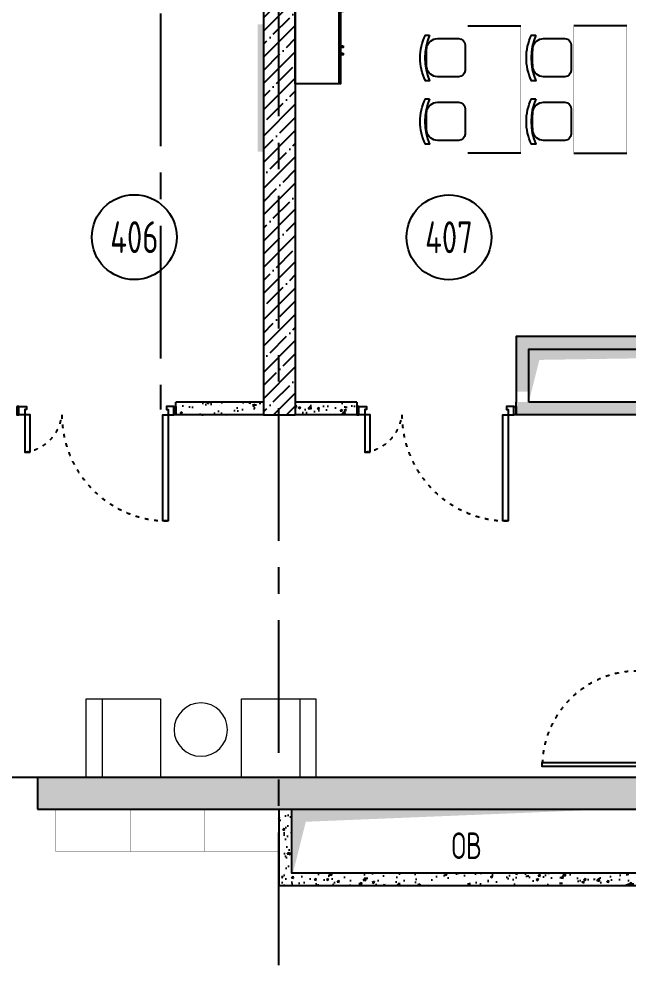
# Model space of a CAD drawing. Header units: millimetres. Extents: x -9318 to 9016603, y 0 to 838141.
# Drawn here: x 104070 to 109816, y 529691 to 538717 of the extents above; entities that cross this region are included whole.
import ezdxf
from ezdxf import colors
from ezdxf.entities.mleader import LeaderData, LeaderLine
from ezdxf.enums import TextEntityAlignment as Align
from ezdxf.math import Vec2, Vec3

# ---------------------------------------------------------------- set-up
doc = ezdxf.new("R2010")
doc.units = ezdxf.units.MM
for name, pattern in [('ACAD_ISO03W100', [30, 12, -18]), ('ADSK_Скрыто', [6, 3, -3]), ('CENTER', [2, 1.25, -0.25, 0.25, -0.25])]:
    doc.linetypes.add(name, pattern=pattern)
doc.layers.add('АР_Номер помещения', color=1, linetype='Continuous', lineweight=25)
doc.layers.add('ТХ_мебель передв', color=250, linetype='Continuous', lineweight=13)
doc.styles.add('ICOCPEUR', font='isocpeur.ttf')
doc.styles.add('ISOCPEUR', font='isocpeur.ttf', dxfattribs={"width": 0.7})
pattern_1 = [(50, (-131178.52, 456407.27), (215.17805, -18.82564), [22.5, -247.5]), (355, (-131178.52, 456407.27), (-41.6254, 225.65764), [18, -198]), (100.45144, (-131160.59, 456405.7), (173.55265, 206.832), [19.12206, -210.34263]), (46.1842, (-131178.52, 456467.27), (320.1724, -49.65578), [33.75, -371.25]), (96.63564, (-131151.84, 456463.14), (280.3986, 292.23558), [28.6831, -315.51413]), (351.18416, (-131178.52, 456467.27), (280.3986, 292.2356), [27, -297]), (21, (-131148.52, 456452.27), (179.07212, -120.78567), [22.5, -247.5]), (326, (-131148.52, 456452.27), (72.9946, 217.54501), [18, -198]), (71.451445, (-131133.6, 456442.2), (252.06671, 96.75935), [19.12206, -210.34263]), (37.5, (-131178.52, 456407.274), (3.647957, 99.868156), [0, -195.6, 0, -201, 0, -198.75]), (7.5, (-131178.52, 456407.27), (78.92086, 118.323514), [0, -114.6, 0, -191.1, 0, -75.75]), (327.5, (-131245.42, 456407.274), (160.14673, -6.766462), [0, -75, 0, -234, 0, -310.5]), (317.5, (-131275.42, 456407.27), (174.95585, 30.031495), [0, -97.5, 0, -155.4, 0, -220.5])]

# ---------------------------------------------------------------- blocks, each defined once
blk = doc.blocks.new('*U911')
at = {"color": 8}
for points in [[(-55, -80), (-55, 0), (-115, 0), (-115, -40), (-100, -40), (-100, -80), (-55, -80)], [(0, 0), (0, -80), (-55, -80), (-55, 0), (0, 0)], [(-1100, 0), (-1100, -80), (-1045, -80), (-1045, 0), (-1100, 0)], [(-1045, -80), (-1045, 0), (-985, 0), (-985, -40), (-1000, -40), (-1000, -80), (-1045, -80)]]:
    blk.add_lwpolyline(points, dxfattribs=at)
blk.add_lwpolyline([(-100, -80), (-100, -980), (-140, -980), (-140, -80)], close=True, dxfattribs=at)
at = {"color": 8, "linetype": 'ACAD_ISO03W100', "ltscale": 3}
blk.add_arc((-100, -80), 900, 180, 270, dxfattribs=at)
blk = doc.blocks.new('Полуторная_на лестницу')
at = {"color": 8}
for points in [[(75, 80), (75, 1080), (124.9, 1080), (124.9, 80)], [(1375.1, 430), (1375.1, 80), (1425, 80), (1425, 430)]]:
    blk.add_lwpolyline(points, close=True, dxfattribs=at)
for points in [[(0, 0), (0, 80), (20, 80), (20, 0), (0, 0)], [(20, 80), (20, 0), (90, 0), (90, 30), (75, 30), (75, 80), (20, 80)], [(1480, 80), (1480, 0), (1410, 0), (1410, 30), (1425, 30), (1425, 80), (1480, 80)], [(1500, 0), (1500, 80), (1480, 80), (1480, 0), (1500, 0)]]:
    blk.add_lwpolyline(points, dxfattribs=at)
at = {"color": 8, "linetype": 'ACAD_ISO03W100', "ltscale": 3}
for centre, radius, start, end in [((75, 80), 1000, 0, 90), ((1465.4, 39.6), 392.5, 95.90754, 174.09246)]:
    blk.add_arc(centre, radius, start, end, dxfattribs=at)
blk = doc.blocks.new('*U487')
at = {"layer": 'АР_Номер помещения', "color": 8}
blk.add_circle((-18882.3, -426.7), 400, dxfattribs=at)
at = {"color": 8, "style": 'ISOCPEUR', "width": 0.7, "flags": 1}
blk.add_attdef('КАТЕГОРИЯ', (-499.2, -2092.2), '', height=250, dxfattribs=at)
at = {"layer": 'АР_Номер помещения', "color": 8, "style": 'ISOCPEUR', "width": 0.7}
blk.add_attdef('НОМЕР_ПОМЕЩЕНИЯ', text='', height=300, dxfattribs=at).set_placement((-18882.3, -426.7), align=Align.MIDDLE_CENTER)
blk = doc.blocks.new('*U488')
at = {"layer": 'АР_Номер помещения', "color": 8}
blk.add_circle((-19205, -456.9), 400, dxfattribs=at)
at = {"color": 8, "style": 'ISOCPEUR', "width": 0.7, "flags": 1}
blk.add_attdef('КАТЕГОРИЯ', (-499.2, -2092.2), '', height=250, dxfattribs=at)
at = {"layer": 'АР_Номер помещения', "color": 8, "style": 'ISOCPEUR', "width": 0.7}
blk.add_attdef('НОМЕР_ПОМЕЩЕНИЯ', text='', height=300, dxfattribs=at).set_placement((-19205, -456.9), align=Align.MIDDLE_CENTER)
blk = doc.blocks.new('_DotSmall')
at = {"color": 8, "linetype": 'ByBlock', "const_width": 0.5}
blk.add_lwpolyline([(-0.0625, 0, 1), (0.0625, 0, 1)], format="xyb", close=True, dxfattribs=at)
blk = doc.blocks.new('У018')
at = {"layer": 'ТХ_мебель передв', "color": 8, "ltscale": 100, "const_width": 2}
blk.add_lwpolyline([(94750.1, 82280.2), (95250.1, 82280.2), (95250.1, 81080.2), (94750.1, 81080.2)], close=True, dxfattribs=at)
blk = doc.blocks.new('тумба под доской')
at = {"color": 8}
for points in [[(-1450.6, -426.2), (0, -426.2), (0, 0), (-1450.6, 0)], [(-1164.7, -452.7), (-1148.9, -452.7), (-1148.9, -426.2), (-1164.7, -426.2)], [(-1095.9, -452.7), (-1080, -452.7), (-1080, -426.2), (-1095.9, -426.2)], [(-767.7, -452.7), (-751.8, -452.7), (-751.8, -426.2), (-767.7, -426.2)], [(-698.8, -452.7), (-683, -452.7), (-683, -426.2), (-698.8, -426.2)], [(-360, -452.7), (-344.1, -452.7), (-344.1, -426.2), (-360, -426.2)], [(-291.2, -452.7), (-275.3, -452.7), (-275.3, -426.2), (-291.2, -426.2)]]:
    blk.add_lwpolyline(points, close=True, dxfattribs=at)
blk.add_lwpolyline([(-1450.6, -410.3), (0, -410.3)], dxfattribs=at)
blk = doc.blocks.new('Стул парты')
at = {"color": 8}
for points in [[(-95.3, -360, -0.36493), (-180, -259.4), (-180, -58.2, -0.414078), (-121.8, 0), (121.8, 0, -0.414078), (180, -58.2), (180, -259.4, -0.36493), (95.3, -360, -0.041656)], [(-211.8, -333.5, 0.203875), (217.1, -333.5), (217.1, -373.5, -0.227009), (-211.8, -373.5)]]:
    blk.add_lwpolyline(points, format="xyb", close=True, dxfattribs=at)
blk = doc.blocks.new('У101')
at = {"layer": 'ТХ_мебель передв', "color": 8, "const_width": 2}
blk.add_lwpolyline([(341447.9, -227857.8), (342147.9, -227857.8), (342147.9, -228257.8), (341447.9, -228257.8)], close=True, dxfattribs=at)
blk = doc.blocks.new('У017')
at = {"layer": 'ТХ_мебель передв', "color": 8}
blk.add_lwpolyline([(252941.7, -218301.8), (253681.7, -218301.8), (253681.7, -219001.8), (252941.7, -219001.8)], close=True, dxfattribs=at)
blk.add_lwpolyline([(252941.7, -219001.8), (252941.7, -218851.8), (253681.7, -218851.8), (253681.7, -219001.8)], dxfattribs=at)
blk = doc.blocks.new('Стол низкий')
at = {"layer": 'ТХ_мебель передв', "color": 8}
blk.add_open_spline([(184399.6, -228430.1, 0), (184399.6, -228567.7, 0), (184288.4, -228678.8, 0), (184150.8, -228678.8, 0), (184013.3, -228678.8, 0), (183896.8, -228567.7, 0), (183896.8, -228430.1, 0), (183896.8, -228287.3, 0), (184013.3, -228176.1, 0), (184150.8, -228176.1, 0), (184288.4, -228176.1, 0), (184399.6, -228287.3, 0), (184399.6, -228430.1, 0)], degree=3, knots=[0, 0, 0, 0, 1, 1, 1, 2, 2, 2, 3, 3, 3, 4, 4, 4, 4], dxfattribs=at)

msp = doc.modelspace()

# ---------------------------------------------------------------- hatches: boundary and pattern name
at = {"ltscale": 100}
h = msp.add_hatch(dxfattribs=at)
h.set_pattern_fill('ANSI35', color=256, scale=700)
h.set_pattern_definition([(45, (-887755.71, 621612.85), (-123.743687, 123.743687), []), (45, (-887631.97, 621612.85), (-123.743687, 123.743687), [218.75, -43.75, 0, -43.75])])
h.paths.add_polyline_path([(115497.1, 543057.96), (115197.1, 543057.96), (115197.1, 542757.96), (115197.1, 531572.96), (104242.1, 531572.96), (104242.1, 531272.96), (111367.1, 531272.96), (111367.1, 530090.44), (111567.1, 530090.44), (111567.1, 531272.96), (115197.1, 531272.96), (115197.1, 530315.44), (115397.1, 530315.44), (115397.1, 531272.96), (115497.1, 531272.96), (115497.1, 538892.96), (115497.1, 538893.25), (115497.1, 539093.25), (115497.1, 539092.96)])
h = msp.add_hatch(dxfattribs=at)
h.set_pattern_fill('ANSI35', color=256, scale=700)
h.set_pattern_definition([(45, (-867830.71, 633547.5), (-123.743687, 123.743687), []), (45, (-867706.97, 633547.5), (-123.743687, 123.743687), [218.75, -43.75, 0, -43.75])])
h.paths.add_polyline_path([(106672.1, 542757.96), (106372.1, 542757.96), (106372.1, 534987.6), (106672.1, 534987.6)])
h = msp.add_hatch(color=256)
h.dxf.hatch_style = 1
h.paths.add_polyline_path([(106319.16, 537468.27), (106372.1, 537468.27), (106372.1, 538667.02), (106319.16, 538667.02)])
h = msp.add_hatch(dxfattribs=at)
h.set_pattern_fill('AR-CONC', color=256, scale=30)
h.set_pattern_definition([(50, (-131178.52, 456507.27), (215.17805, -18.82564), [22.5, -247.5]), (355, (-131178.52, 456507.27), (-41.6254, 225.65764), [18, -198]), (100.45144, (-131160.59, 456505.7), (173.55265, 206.832), [19.12206, -210.34263]), (46.1842, (-131178.52, 456567.27), (320.1724, -49.65578), [33.75, -371.25]), (96.63564, (-131151.84, 456563.14), (280.3986, 292.23558), [28.6831, -315.51413]), (351.18416, (-131178.52, 456567.27), (280.3986, 292.2356), [27, -297]), (21, (-131148.52, 456552.27), (179.07212, -120.78567), [22.5, -247.5]), (326, (-131148.52, 456552.27), (72.9946, 217.54501), [18, -198]), (71.451445, (-131133.6, 456542.2), (252.06671, 96.75935), [19.12206, -210.34263]), (37.5, (-131178.52, 456507.274), (3.647957, 99.868156), [0, -195.6, 0, -201, 0, -198.75]), (7.5, (-131178.52, 456507.27), (78.92086, 118.323514), [0, -114.6, 0, -191.1, 0, -75.75]), (327.5, (-131245.42, 456507.274), (160.14673, -6.766462), [0, -75, 0, -234, 0, -310.5]), (317.5, (-131275.42, 456507.27), (174.95585, 30.031495), [0, -97.5, 0, -155.4, 0, -220.5])])
h.paths.add_polyline_path([(115197.1, 535725.74), (108762.75, 535725.74), (108762.75, 535207.6), (108882.75, 535207.6), (108882.75, 535605.74), (115197.1, 535605.74)])
at = {"linetype": 'ADSK_Скрыто', "lineweight": 9}
for points in [[(108872.8, 535105.69), (108972.8, 535505.69), (115194.86, 535603.8), (108872.8, 535605.69)], [(106652.1, 530672.96), (106772.1, 531152.96), (109702.1, 531272.96), (106652.1, 531272.96)]]:
    msp.add_hatch(color=256, dxfattribs=at).paths.add_polyline_path(points)
at = {"ltscale": 100}
h = msp.add_hatch(dxfattribs=at)
h.set_pattern_fill('AR-CONC', color=256, scale=30)
h.set_pattern_definition(pattern_1)
h.paths.add_polyline_path([(106372.1, 535047.6), (106372.09, 535107.6), (105538.39, 535107.47), (105538.39, 534987.47), (105538.4, 534987.47), (105538.39, 534987.44), (105538.39, 535107.47), (105538.38, 535107.47), (105538.4, 534987.47), (106372.1, 534987.6)])
h = msp.add_hatch(dxfattribs=at)
h.set_pattern_fill('AR-CONC', color=256, scale=30)
h.set_pattern_definition(pattern_1)
h.paths.add_polyline_path([(107262.75, 535107.57), (106672.1, 535107.58), (106672.1, 535050.54), (106672.1, 534987.58), (107262.75, 534987.57)])
h = msp.add_hatch(dxfattribs=at)
h.set_pattern_fill('AR-CONC', color=256, scale=30)
h.set_pattern_definition(pattern_1)
h.paths.add_polyline_path([(109899.8, 533755.99), (112276.78, 533755.99), (112276.78, 534987.6), (110019.69, 534987.6), (110019.37, 534855.84), (109899.37, 534856.13), (109899.69, 534987.6), (108762.75, 534987.58), (108762.75, 535107.58), (115044.36, 535107.67), (115197.1, 535107.67), (115197.1, 534987.72), (112396.78, 534987.6), (112396.78, 532553.69), (112281.64, 532553.69), (112276.78, 532558.55), (112276.78, 533635.99), (110019.77, 533635.99), (110019.37, 532672.93), (109899.37, 532672.98)])
h = msp.add_hatch(dxfattribs=at)
h.set_pattern_fill('AR-CONC', color=256, scale=30)
h.set_pattern_definition(pattern_1)
h.paths.add_polyline_path([(106546.98, 530771.75), (106517.1, 530771.75), (106517.1, 531272.96), (106637.1, 531272.96), (106637.1, 530671.75), (111366.99, 530671.75), (111367.21, 530551.75), (106547.22, 530551.75)])

# ---------------------------------------------------------------- linework, layer by layer
at = {"linetype": 'CENTER', "ltscale": 1000}
for p, q in [((105402.03, 590770.43), (105402.03, 535038.08)), ((106517.1, 509801.69), (106517.1, 544109.16)), ((51268.34, 531572.96), (134865.51, 531572.96))]:
    msp.add_line(p, q, dxfattribs=at)
at = {"ltscale": 100}
for p, q in [((106372.1, 542757.96), (106372.1, 534987.6)), ((106672.1, 542757.96), (106672.1, 534987.6)), ((106372.1, 534987.6), (106672.1, 534987.6)), ((104242.1, 531572.96), (115197.1, 531572.96)), ((104242.1, 531572.96), (104242.1, 531272.96)), ((104242.1, 531272.96), (111367.1, 531272.96))]:
    msp.add_line(p, q, dxfattribs=at)
for p, q in [((108297.22, 538654.39), (108797.22, 538654.39)), ((109797.22, 538654.39), (109297.22, 538654.39)), ((108797.22, 537454.39), (108297.22, 537454.39)), ((109297.22, 537454.39), (109797.22, 537454.39))]:
    msp.add_line(p, q)
for points in [[(115197.1, 535725.74), (108752.75, 535725.74), (108752.75, 535107.6)], [(108872.75, 535107.6), (108872.75, 535605.74), (115197.1, 535605.74)], [(105548.38, 534987.6), (105548.38, 535107.6)], [(106372.1, 535107.6), (105548.38, 535107.6)], [(107252.75, 535107.58), (106672.1, 535107.58)], [(107252.75, 535107.58), (107252.75, 534987.58)], [(108752.75, 534987.58), (108752.75, 535107.58)], [(115197.1, 535107.6), (108872.75, 535107.6)], [(106372.1, 534987.6), (105548.4, 534987.6)], [(107252.75, 534987.58), (106672.1, 534987.58)], [(109899.69, 534987.6), (108752.75, 534987.58)], [(106517.1, 531272.96), (106517.1, 530551.75), (111367.1, 530551.75)], [(106637.1, 531272.96), (106637.1, 530671.75), (111367.1, 530671.75)]]:
    msp.add_lwpolyline(points, dxfattribs=at)

# ---------------------------------------------------------------- block references
at = {"xscale": -1, "rotation": 90}
msp.add_blockref('тумба под доской', (106672.09, 538106.07), dxfattribs=at)
for name, p in [('У018', (13547.16, 456374.2)), ('У018', (14547.16, 456374.2)), ('Стол низкий', (-78366.62, 760449.09, 0)), ('У101', (-237030.81, 759130.73)), ('У101', (-236330.81, 759130.73)), ('У101', (-235630.81, 759130.73))]:
    msp.add_blockref(name, p)
for name, p, rotation in [('Стул парты', (108272.22, 538354.39), 270), ('Стул парты', (109272.22, 538354.39), 270), ('Стул парты', (108272.22, 537754.39), 270), ('Стул парты', (109272.22, 537754.39), 270), ('Полуторная_на лестницу', (105548.4, 535067.6), 180), ('Полуторная_на лестницу', (108752.75, 535067.58), 180), ('*U911', (109979.37, 531572.96), 270), ('У017', (323703.91, 785254.67), 270), ('У017', (-112134.72, 278631.24), 90)]:
    msp.add_blockref(name, p, dxfattribs=dict(rotation=rotation))
ref = msp.add_blockref('*U487', (124037.88, 537089.37))
ref.add_attrib('НОМЕР_ПОМЕЩЕНИЯ', '406', dxfattribs={"layer": 'АР_Номер помещения', "color": 8, "height": 300, "style": 'ISOCPEUR', "width": 0.7}).set_placement((105155.59, 536662.69), align=Align.MIDDLE_CENTER)
ref = msp.add_blockref('*U488', (127325.71, 537118.47))
ref.add_attrib('НОМЕР_ПОМЕЩЕНИЯ', '407', dxfattribs={"layer": 'АР_Номер помещения', "color": 8, "height": 300, "style": 'ISOCPEUR', "width": 0.7}).set_placement((108120.7, 536661.54), align=Align.MIDDLE_CENTER)

# ---------------------------------------------------------------- texts
at = {"ltscale": 100, "insert": (108286.79, 530927.08), "char_height": 250, "attachment_point": 5, "line_spacing_factor": 0.7, "style": 'ICOCPEUR'}
msp.add_mtext('\\A1;{\\W0.7;ОВ}', dxfattribs=at)

# ---------------------------------------------------------------- leaders
ml = msp.add_multileader_mtext('Standard')
ml.set_content('+13,700', color=8, style='ISOCPEUR')
ml.set_leader_properties(color=8, linetype='Continuous', lineweight=-1)
ml.set_arrow_properties(name='DOTSMALL')
ml.build(insert=Vec2(0, 0))
ml.multileader.update_dxf_attribs({"has_text_frame": 1, "text_left_attachment_type": 4, "text_right_attachment_type": 4, "dogleg_length": 100, "arrow_head_size": 180})
ctx = ml.context
ctx.base_point, ctx.char_height, ctx.arrow_head_size, ctx.landing_gap_size, ctx.plane_origin = Vec3(118053.07, 658154.33), 250, 180, 50, Vec3(117803.7, 657493.51)
ctx.left_attachment, ctx.right_attachment = 4, 4
notes = []
notes.append((ctx, [(0, (0, 0, 0), (0, 0), (1, 0), 1, [])]))
ctx.mtext.insert, ctx.mtext.width, ctx.mtext.line_spacing_style, ctx.mtext.flow_direction = Vec3(118103.07, 658487.66), 852.697, 2, 5
ml = msp.add_multileader_mtext('Standard')
ml.set_content('+15,850', color=8, style='ISOCPEUR')
ml.set_leader_properties(color=8, linetype='Continuous', lineweight=-1)
ml.set_arrow_properties(name='DOTSMALL')
ml.build(insert=Vec2(0, 0))
ml.multileader.update_dxf_attribs({"has_text_frame": 1, "text_left_attachment_type": 4, "text_right_attachment_type": 4, "dogleg_length": 100, "arrow_head_size": 180})
ctx = ml.context
ctx.base_point, ctx.char_height, ctx.arrow_head_size, ctx.landing_gap_size, ctx.plane_origin = Vec3(116043.29, 652621.27), 250, 180, 50, Vec3(116522.41, 649668.82)
ctx.left_attachment, ctx.right_attachment = 4, 4
notes.append((ctx, [(0, (0, 0, 0), (0, 0), (1, 0), 1, [])]))
ctx.mtext.insert, ctx.mtext.width, ctx.mtext.line_spacing_style, ctx.mtext.flow_direction = Vec3(116093.29, 652954.61), 852.697, 2, 5
ml = msp.add_multileader_mtext('Standard')
ml.set_content('+9,800', color=8, style='ISOCPEUR')
ml.set_leader_properties(color=8, linetype='Continuous', lineweight=-1)
ml.set_arrow_properties(name='DOTSMALL')
ml.build(insert=Vec2(0, 0))
ml.multileader.update_dxf_attribs({"has_text_frame": 1, "text_left_attachment_type": 4, "text_right_attachment_type": 4, "dogleg_length": 100, "arrow_head_size": 180})
ctx = ml.context
ctx.base_point, ctx.char_height, ctx.arrow_head_size, ctx.landing_gap_size, ctx.plane_origin = Vec3(118053.07, 538154.33), 250, 180, 50, Vec3(117803.7, 537493.51)
ctx.left_attachment, ctx.right_attachment = 4, 4
notes.append((ctx, [(0, (0, 0, 0), (0, 0), (1, 0), 1, [])]))
ctx.mtext.insert, ctx.mtext.width, ctx.mtext.line_spacing_style, ctx.mtext.flow_direction = Vec3(118103.07, 538487.66), 852.697, 2, 5
ml = msp.add_multileader_mtext('Standard')
ml.set_content('\\pxsm1,qc;{\\C8;предусмотреть поддон 600х600 в строительном исполнении}', color=7, style='ISOCPEUR')
ml.set_leader_properties(color=8, lineweight=25)
ml.build(insert=Vec2(0, 0))
ml.multileader.update_dxf_attribs({"text_left_attachment_type": 6, "text_right_attachment_type": 6, "dogleg_length": 150, "arrow_head_size": 225, "scale": 75})
ctx = ml.context
ctx.base_point, ctx.scale, ctx.char_height, ctx.arrow_head_size, ctx.landing_gap_size, ctx.plane_origin = Vec3(87628.33, 533231.2, -0.56), 75, 187.5, 225, 150, Vec3(113290.93, 518645.84, -0.56)
ctx.left_attachment, ctx.right_attachment, ctx.text_align_type = 6, 6, 1
notes.append((ctx, [(0, (1, 1, 0), (87478.33, 533231.2, -0.56), (1, 0), 150, [(1, [(84124.03, 534733.37, -0.56)], 0, [])])]))
ctx.mtext.insert, ctx.mtext.width, ctx.mtext.defined_height, ctx.mtext.alignment, ctx.mtext.line_spacing_factor, ctx.mtext.flow_direction = Vec3(89064.58, 533474.95, -0.56), 2623.5252, 2263.28, 2, 0.8, 5
ml = msp.add_multileader_mtext('Standard')
ml.set_content('+11,750', color=8, style='ISOCPEUR')
ml.set_leader_properties(color=8, linetype='Continuous', lineweight=-1)
ml.set_arrow_properties(name='DOTSMALL')
ml.build(insert=Vec2(0, 0))
ml.multileader.update_dxf_attribs({"has_text_frame": 1, "text_left_attachment_type": 4, "text_right_attachment_type": 4, "dogleg_length": 100, "arrow_head_size": 180})
ctx = ml.context
ctx.base_point, ctx.char_height, ctx.arrow_head_size, ctx.landing_gap_size, ctx.plane_origin = Vec3(116043.29, 532621.27), 250, 180, 50, Vec3(116522.41, 529668.82)
ctx.left_attachment, ctx.right_attachment = 4, 4
notes.append((ctx, [(0, (0, 0, 0), (0, 0), (1, 0), 1, [])]))
ctx.mtext.insert, ctx.mtext.width, ctx.mtext.line_spacing_style, ctx.mtext.flow_direction = Vec3(116093.29, 532954.61), 852.697, 2, 5
for ctx, leaders in notes:
    for number, flags, end, landing, length, lines in leaders:
        leader = LeaderData()
        leader.index, (leader.has_last_leader_line, leader.has_dogleg_vector, leader.attachment_direction) = number, flags
        leader.last_leader_point, leader.dogleg_vector, leader.dogleg_length = Vec3(end), Vec3(landing), length
        for number, points, colour, breaks in lines:
            line = LeaderLine()
            line.index, line.vertices, line.color, line.breaks = number, Vec3.list(points), colors.encode_raw_color(colour), breaks
            leader.lines.append(line)
        ctx.leaders.append(leader)

doc.saveas('drawing.dxf')
